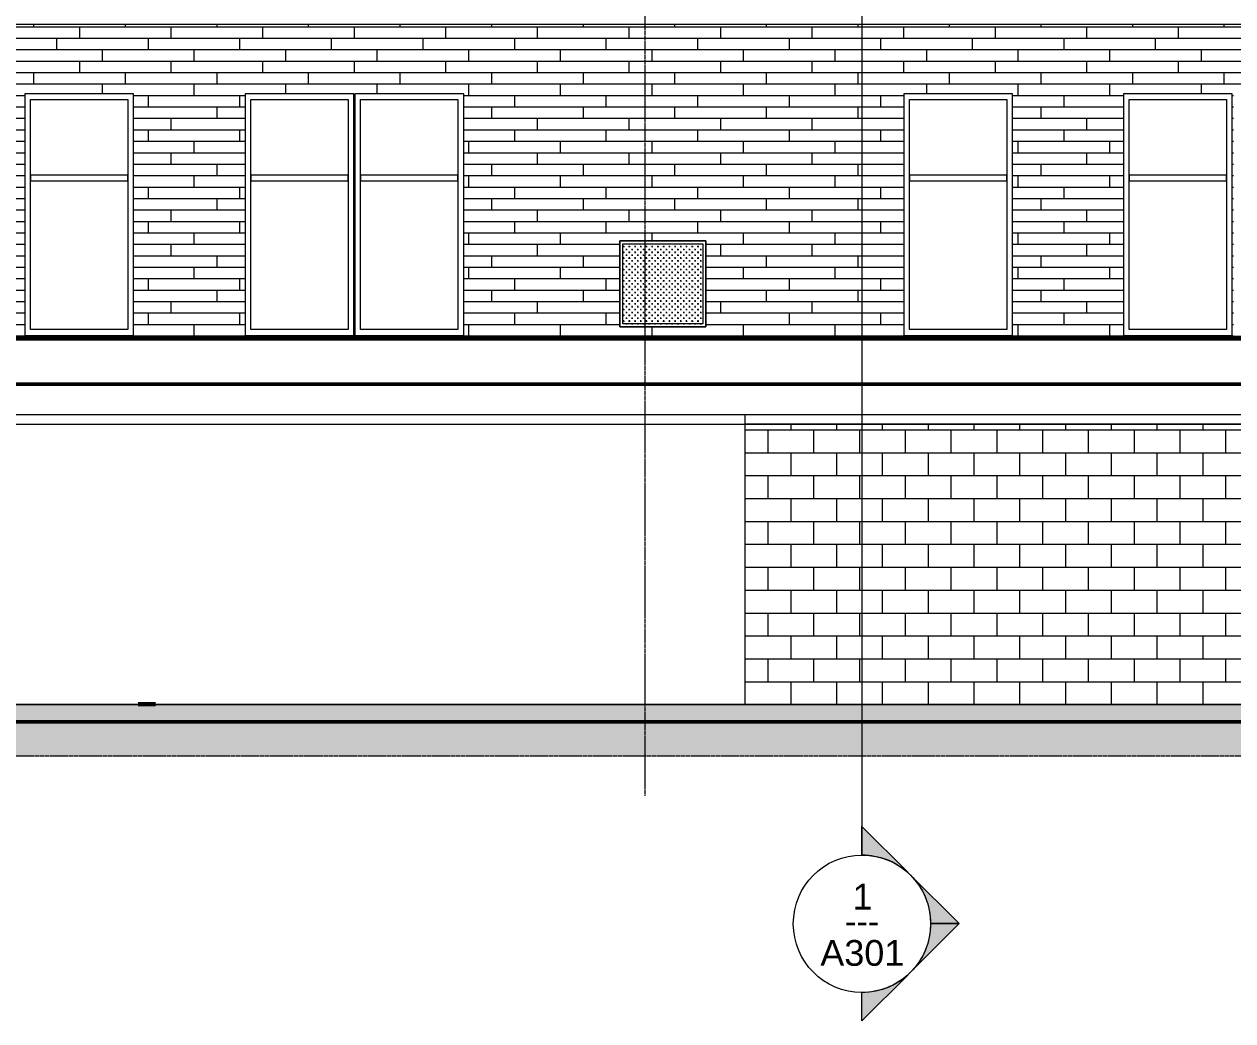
# Model space of a CAD drawing. Header units: inches. Extents: x -4169 to 1631, y -238 to 585.
# Drawn here: x 343.6 to 766, y -238.4 to 109.7 of the extents above; entities that cross this region are included whole.
import ezdxf

# ---------------------------------------------------------------- set-up
doc = ezdxf.new("R2010")
doc.units = ezdxf.units.IN
doc.header["$MEASUREMENT"] = 0
doc.linetypes.add('Aligning Line 1_8_', pattern=[0.25, 0.125, -0.125])
doc.linetypes.add('Grid Line 1_2_', pattern=[0.875, 0.5, -0.125, 0.125, -0.125])
for name, color, linetype, lineweight in [('0-5', 10, 'Continuous', 5), ('0-6', 253, 'Continuous', 13), ('A-CLNG', 13, 'Continuous', 13), ('A-FLOR', 192, 'Continuous', 13), ('A-FLOR-2', 53, 'Continuous', 50), ('A-FLOR-LEVL-1', 51, 'Grid Line 1_2_', 9), ('A-FLOR-PATT-2', 9, 'Continuous', 9), ('A-GENM-1', 53, 'Continuous', 50), ('A-GLAZ', 151, 'Continuous', 13), ('A-GLAZ-1', 151, 'Continuous', 9), ('A-WALL', 113, 'Continuous', 13), ('A-WALL-PATT-1', 111, 'Continuous', 9), ('C-BLDG-PADS-1', 55, 'Continuous', 9), ('C-BLDG-PADS-2', 10, 'Continuous', 13), ('C-TOPO', 7, 'Continuous', 9), ('C-TOPO-1', 250, 'Continuous', 50), ('G-ANNO-SYMB', 111, 'Aligning Line 1_8_', 9), ('G-ANNO-SYMB-2', 147, 'Aligning Line 1_8_', 9), ('G-ANNO-SYMB-3', 111, 'Continuous', 9), ('S-FNDN', 32, 'Continuous', 13), ('S-GRID-1', 1, 'Grid Line 1_2_', 9)]:
    doc.layers.add(name, color=color, linetype=linetype, lineweight=lineweight)
doc.styles.add('Arial', font='arial.ttf', dxfattribs={"height": 9})
doc.styles.add('Century Gothic', font='ufonts.com_century-gothic.ttf', dxfattribs={"height": 9})
pattern_1 = [(0, (0, 0), (24, 24), [24, -24]), (0, (0, 9), (24, 24), [24, -24]), (0, (0, 18), (24, 24), [24, -24]), (90, (3, 21), (-24, 24), [24, -24]), (90, (12, 21), (-24, 24), [24, -24]), (90, (21, 21), (-24, 24), [24, -24])]

# ---------------------------------------------------------------- blocks, each defined once
blk = doc.blocks.new('Parking_Stall_Multiple - STANDARD-1627286-BUILDING ELEVATION - SOUTH')
at = {"layer": 'A-GENM-1'}
for p, q in [((11364.06, -127.75), (11361.06, -127.75)), ((11361.06, -127.75), (11361.06, -128)), ((11361.06, -128), (11364.06, -128)), ((11364.06, -128), (11364.06, -127.75))]:
    blk.add_line(p, q, dxfattribs=at)
blk = doc.blocks.new('Parking_Stall_Multiple - STANDARD-1653908-BUILDING ELEVATION - SOUTH')
at = {"layer": 'A-GENM-1'}
for p, q in [((11361.06, -127.75), (11358.06, -127.75)), ((11358.06, -127.75), (11358.06, -128)), ((11358.06, -128), (11361.06, -128)), ((11361.06, -128), (11361.06, -127.75))]:
    blk.add_line(p, q, dxfattribs=at)
blk = doc.blocks.new('CTR - 2nd Phase_rvt-2-BUILDING ELEVATION - SOUTH')
at = {"layer": 'A-FLOR-PATT-2'}
h = blk.add_hatch(dxfattribs=at)
h.set_pattern_fill('FP_31', color=256, style=0, pattern_type=2)
h.set_pattern_definition(pattern_1)
h.paths.add_polyline_path([(12085.05, -0.25), (12087.19, -0.25), (12087.19, 0.25), (9891.19, 0.25), (9891.19, -0.25), (12079.66, -0.25)], flags=0)
at = {"layer": 'A-FLOR-2'}
for p, q in [((12087.19, 0.25), (9891.19, 0.25)), ((12088.59, 0), (9897.39, 0)), ((9891.19, -0.25), (12087.19, -0.25)), ((9901.19, -16), (12077.19, -16))]:
    blk.add_line(p, q, dxfattribs=at)
at = {"layer": 'A-FLOR-LEVL-1'}
for p, q in [((9609.49, 0), (12558.48, 0)), ((9609.49, -30), (12558.48, -30)), ((9609.49, -128), (12558.48, -128))]:
    blk.add_line(p, q, dxfattribs=at)
at = {"layer": '0-6'}
for name in ['Parking_Stall_Multiple - STANDARD-1653908-BUILDING ELEVATION - SOUTH', 'Parking_Stall_Multiple - STANDARD-1627286-BUILDING ELEVATION - SOUTH']:
    blk.add_blockref(name, (0, 0), dxfattribs=at)
blk = doc.blocks.new('CTR  - Topography_rvt-2-BUILDING ELEVATION - SOUTH')
at = {"layer": 'C-BLDG-PADS-1'}
h = blk.add_hatch(dxfattribs=at)
h.set_pattern_fill('FP_30', color=256, style=0, pattern_type=2)
h.set_pattern_definition([(50, (0, 0), (27.5427, -2.40992), [2.88, -31.68]), (355, (0, 0), (-5.327844, 28.884266), [2.304, -25.344]), (100.451, (2.295, -0.2), (22.215316, 26.47393), [2.448, -26.924]), (46.184, (0, 7.68), (40.98187, -6.35642), [4.32, -47.52]), (96.636, (3.415, 7.15), (35.89075, 37.40619), [3.671, -40.386]), (351.184, (0, 7.68), (35.89097, 37.40622), [3.456, -38.016]), (21, (3.84, 5.76), (22.921036, -15.46073), [2.88, -31.68]), (326, (3.84, 5.76), (9.34353, 27.84574), [2.304, -25.344]), (71.451, (5.75, 4.472), (32.26477, 12.38442), [2.448, -26.924]), (37.5, (0, 0), (0.466855, 12.782707), [1.267, -23.77, 1.267, -24.461, -25.44]), (37.5, (0, 0), (0.466855, 12.782707), [-50.765, 1.267, -24.173]), (7.5, (0, 0), (10.10159, 15.14509), [1.267, -13.402, 1.267, -23.194, -9.696]), (7.5, (0, 0), (10.10159, 15.14509), [-39.13, 1.267, -8.429]), (327.5, (-8.563, 0), (20.499161, -0.86578), [1.267, -8.333, 1.267, -28.685, -39.744]), (327.5, (-8.563, 0), (20.499161, -0.86578), [-39.552, 1.267, -38.477]), (317.5, (-12.403, 0), (22.39478, 3.844288), [1.267, -11.213, 1.267, -18.624, -28.224]), (317.5, (-12.403, 0), (22.39478, 3.844288), [-32.371, 1.267, -26.957])])
h.paths.add_polyline_path([(12031.23, -134), (12087.19, -134), (12087.19, -128), (9891.19, -128), (9891.19, -134), (11945.12, -134)], flags=0)
at = {"layer": 'C-TOPO'}
h = blk.add_hatch(dxfattribs=at)
h.set_pattern_fill('FP_55', color=256, style=0, pattern_type=2)
h.set_pattern_definition(pattern_1)
h.paths.add_polyline_path([(12079.87, -145.87), (12087.19, -145.87), (12087.19, -134.01), (9891.19, -134.01), (9891.19, -145.87), (12031.23, -145.87)], flags=0)
at = {"layer": 'A-FLOR-LEVL-1'}
for p, q in [((9609.49, 0), (12558.48, 0)), ((9609.49, -128), (12558.48, -128))]:
    blk.add_line(p, q, dxfattribs=at)
at = {"layer": 'C-BLDG-PADS-2'}
for p, q in [((12087.19, -128), (9891.19, -128)), ((9891.19, -134), (12087.19, -134))]:
    blk.add_line(p, q, dxfattribs=at)
at = {"layer": 'C-TOPO'}
blk.add_line((12079.87, -134.01), (9891.19, -134.01), dxfattribs=at)
at = {"layer": 'C-TOPO-1'}
blk.add_line((9891.19, -134.01), (12079.87, -134.01), dxfattribs=at)
at = {"layer": 'G-ANNO-SYMB-2'}
blk.add_line((9742.88, 0), (12461.78, 0), dxfattribs=at)
blk = doc.blocks.new('CTR - 1st Phase - Common Walls_rvt-2-BUILDING ELEVATION - SOUTH')
at = {"layer": 'A-FLOR-LEVL-1'}
for p, q in [((9609.49, 0), (12558.48, 0)), ((9609.49, -30), (12558.48, -30)), ((9609.49, -128), (12558.48, -128))]:
    blk.add_line(p, q, dxfattribs=at)
at = {"layer": 'G-ANNO-SYMB-2'}
blk.add_line((9706.24, 0), (12461.78, 0), dxfattribs=at)
blk = doc.blocks.new('_THE_ WINDOW _ DOOR - Window - 1st Floor-V38-BUILDING ELEVATION - SOUTH')
at = {"layer": 'A-GLAZ'}
for p, q in [((11970.99, 85.38), (11932.96, 85.38)), ((11932.96, 85.38), (11932.96, 1)), ((11970.99, 1), (11970.99, 85.38)), ((11934.96, 3), (11934.96, 83.38)), ((11934.96, 83.38), (11968.99, 83.38)), ((11968.99, 83.38), (11968.99, 3)), ((11934.96, 57), (11934.96, 55)), ((11968.99, 57), (11934.96, 57)), ((11934.96, 55), (11968.99, 55)), ((11968.99, 55), (11968.99, 57)), ((11932.96, 1), (11970.99, 1)), ((11932.96, 1), (11932.96, 0.5)), ((11932.96, 0.5), (11970.99, 0.5)), ((11968.99, 3), (11934.96, 3)), ((11970.99, 0.5), (11970.99, 1))]:
    blk.add_line(p, q, dxfattribs=at)
blk = doc.blocks.new('_THE_ WINDOW _ DOOR - Window - 1st Floor-2113384-BUILDING ELEVATION - SOUTH')
at = {"layer": 'A-GLAZ'}
for p, q in [((11894.38, 85.38), (11894.38, 1)), ((11932.4, 85.38), (11894.38, 85.38)), ((11932.4, 1), (11932.4, 85.38)), ((11896.38, 83.38), (11930.4, 83.38)), ((11896.38, 3), (11896.38, 83.38)), ((11930.4, 83.38), (11930.4, 3)), ((11930.4, 57), (11896.38, 57)), ((11896.38, 57), (11896.38, 55)), ((11896.38, 55), (11930.4, 55)), ((11930.4, 55), (11930.4, 57)), ((11894.38, 1), (11932.4, 1)), ((11894.38, 1), (11894.38, 0.5)), ((11894.38, 0.5), (11932.4, 0.5)), ((11930.4, 3), (11896.38, 3)), ((11932.4, 0.5), (11932.4, 1))]:
    blk.add_line(p, q, dxfattribs=at)
blk = doc.blocks.new('089100 - Louvers - Magic-Pak - 089100 - Louvers - Magic-Pak-2121265-BUILDING ELEVATION - SOUTH')
at = {"layer": 'A-GLAZ-1'}
h = blk.add_hatch(dxfattribs=at)
h.set_pattern_fill('FP_71', color=256, style=0, pattern_type=2)
h.set_pattern_definition([(0, (10274.802, 0), (1, 1), [0.5, -1.5]), (90, (10275.052, -0.25), (-1, 1), [0.5, -1.5])])
h.paths.add_polyline_path([(10287.48, 5), (10288.8, 5), (10288.8, 33), (10260.8, 33), (10260.8, 5), (10282.1, 5)], flags=0)
at = {"layer": 'A-GLAZ'}
for p, q in [((10289.8, 34), (10259.8, 34)), ((10259.8, 34), (10259.8, 4)), ((10289.8, 4), (10289.8, 34)), ((10260.8, 5), (10260.8, 33)), ((10260.8, 33), (10288.8, 33)), ((10288.8, 33), (10288.8, 5)), ((10288.8, 5), (10260.8, 5)), ((10259.8, 4), (10289.8, 4))]:
    blk.add_line(p, q, dxfattribs=at)
blk = doc.blocks.new('Section - Section Head - Filled-22785-BUILDING ELEVATION - SOUTH')
at = {"layer": 'G-ANNO-SYMB-3'}
h = blk.add_hatch(color=256, dxfattribs=at)
edge = h.paths.add_edge_path(flags=0)
edge.add_line((10162.08, -152), (10178.19, -135.9))
edge.add_line((10178.19, -135.9), (10178.19, -145.81))
edge.add_arc((10178.19, -169.84), 24.03, 90, 132.0784)
h = blk.add_hatch(color=256, dxfattribs=at)
edge = h.paths.add_edge_path(flags=0)
edge.add_arc((10178.19, -169.84), 24, 135, 180)
edge.add_line((10154.19, -169.84), (10144.25, -169.84))
edge.add_line((10144.25, -169.84), (10161.22, -152.87))
h = blk.add_hatch(color=256, dxfattribs=at)
edge = h.paths.add_edge_path(flags=0)
edge.add_line((10161.22, -186.81), (10144.25, -169.84))
edge.add_line((10144.25, -169.84), (10154.19, -169.84))
edge.add_arc((10178.19, -169.84), 24, 180, 225)
h = blk.add_hatch(color=256, dxfattribs=at)
edge = h.paths.add_edge_path(flags=0)
edge.add_arc((10178.19, -169.84), 24.03, 227.9216, 270)
edge.add_line((10178.19, -193.87), (10178.19, -203.78))
edge.add_line((10178.19, -203.78), (10162.08, -187.68))
for p, q in [((10178.19, -135.9), (10162.08, -152)), ((10178.19, -145.81), (10178.19, -135.9)), ((10161.22, -152.87), (10144.25, -169.84)), ((10154.19, -169.84), (10144.25, -169.84)), ((10144.25, -169.84), (10161.22, -186.81)), ((10144.25, -169.84), (10154.19, -169.84)), ((10162.08, -187.68), (10178.19, -203.78)), ((10178.19, -203.78), (10178.19, -193.87))]:
    blk.add_line(p, q, dxfattribs=at)
for centre, radius, start, end in [((10178.19, -169.87), 24, 90, 270), ((10178.19, -169.84), 24.03, 90, 132.0784), ((10178.19, -169.87), 24, 270, 90), ((10178.19, -169.84), 24, 135, 180), ((10178.19, -169.84), 24, 180, 225), ((10178.19, -169.84), 24.03, 227.9216, 270)]:
    blk.add_arc(centre, radius, start, end, dxfattribs=at)

msp = doc.modelspace()

# ---------------------------------------------------------------- hatches: boundary and pattern name
at = {"layer": 'A-WALL-PATT-1'}
h = msp.add_hatch(dxfattribs=at)
h.set_pattern_fill('FP_60', color=256, style=0, pattern_type=2)
h.set_pattern_definition([(0, (306.968, 0.8), (0, 4), []), (90, (306.968, 0.8), (-8, 8), [4, -28]), (90, (322.968, 4.8), (-8, 8), [4, -28])])
h.paths.add_polyline_path([(1114.0552, 0), (1114.0552, 109.625), (311.2802, 109.625), (311.2802, 0.25), (1112.5552, 0.25), (1112.5555, 0), (1113.9552, 0)], flags=0)
h.paths.add_polyline_path([(996.3552, 0.5), (958.1427, 0.5), (958.1427, 85.375), (996.3552, 85.375), (996.3552, 1)], flags=0)
h.paths.add_polyline_path([(957.9552, 0.5), (919.7427, 0.5), (919.7427, 85.375), (957.9552, 85.375), (957.9552, 1)], flags=0)
h.paths.add_polyline_path([(437.6715, 0.5), (420.7302, 0.5), (420.7302, 85.375), (458.7552, 85.375), (458.7552, 0.5), (443.0535, 0.5)], flags=0)
h.paths.add_polyline_path([(497.1552, 0.5), (459.1302, 0.5), (459.1302, 85.375), (497.1552, 85.375), (497.1552, 1)], flags=0)
h.paths.add_polyline_path([(776.7326, 0.5), (766.1427, 0.5), (766.1427, 85.375), (804.1677, 85.375), (804.1677, 0.5), (782.1145, 0.5)], flags=0)
h.paths.add_polyline_path([(765.7677, 0.5), (727.7427, 0.5), (727.7427, 85.375), (765.7677, 85.375), (765.7677, 1)], flags=0)
h.paths.add_polyline_path([(650.9427, 0.5), (650.9427, 85.375), (688.9677, 85.375), (688.9677, 0.5), (652.9484, 0.5)], flags=0)
h.paths.add_polyline_path([(343.7427, 0.5), (343.7427, 85.375), (381.7677, 85.375), (381.7677, 0.5), (346.1789, 0.5)], flags=0)
h.paths.add_polyline_path([(551.7552, 4), (551.7552, 34), (581.7552, 34), (581.7552, 4), (561.4557, 4)], flags=0)
h.paths.add_polyline_path([(862.8434, 4), (834.3427, 4), (834.3427, 34), (864.3427, 34), (864.3427, 4)], flags=0)
h = msp.add_hatch(dxfattribs=at)
h.set_pattern_fill('FP_43', color=256, style=0, pattern_type=2)
h.set_pattern_definition([(0, (595.555, -128), (0, 8), []), (90, (595.555, -128), (-8, 8), [8, -8])])
h.paths.add_polyline_path([(626.0388, -128), (883.5552, -128), (883.5552, -30), (595.5552, -30), (595.5552, -128)], flags=0)

# ---------------------------------------------------------------- linework, layer by layer
at = {"layer": 'A-CLNG'}
msp.add_line((1143.7052, 109.625), (273.0052, 109.625), dxfattribs=at)
at = {"layer": 'A-FLOR'}
msp.add_line((1102.5552, -26.75), (-1073.4448, -26.75), dxfattribs=at)
at = {"layer": 'A-FLOR-LEVL-1'}
for p, q in [((-1364.3938, 0), (1583.0971, 0)), ((-1364.3938, -30), (1583.0971, -30)), ((-1364.3938, -128), (1583.0971, -128))]:
    msp.add_line(p, q, dxfattribs=at)
at = {"layer": 'A-WALL'}
for p, q in [((551.7552, 34), (581.7552, 34)), ((551.7552, 4), (551.7552, 34)), ((581.7552, 34), (581.7552, 4)), ((343.7427, 0.5), (343.7427, 1)), ((381.7677, 0.5), (343.7427, 0.5)), ((381.7677, 1), (381.7677, 0.5)), ((420.7302, 0.5), (420.7302, 1)), ((458.7552, 0.5), (420.7302, 0.5)), ((458.7552, 1), (458.7552, 0.5)), ((459.1302, 0.5), (459.1302, 1)), ((497.1552, 0.5), (459.1302, 0.5)), ((497.1552, 1), (497.1552, 0.5)), ((581.7552, 4), (551.7552, 4)), ((650.9427, 0.5), (650.9427, 1)), ((688.9677, 0.5), (650.9427, 0.5)), ((688.9677, 1), (688.9677, 0.5)), ((727.7427, 0.5), (727.7427, 1)), ((765.7677, 0.5), (727.7427, 0.5)), ((765.7677, 1), (765.7677, 0.5))]:
    msp.add_line(p, q, dxfattribs=at)
at = {"layer": 'G-ANNO-SYMB'}
for p, q in [((-1268.3977, 0), (1487.1463, 0)), ((-1268.3938, -145.8387), (1487.1463, -145.8387))]:
    msp.add_line(p, q, dxfattribs=at)
at = {"layer": 'G-ANNO-SYMB-3'}
msp.add_line((636.3552, 467.281), (636.3552, -180.5004), dxfattribs=at)
at = {"layer": 'S-FNDN'}
for p, q in [((595.5552, -128), (595.5552, -26.75)), ((883.5552, -30), (595.5552, -30))]:
    msp.add_line(p, q, dxfattribs=at)
at = {"layer": 'S-GRID-1'}
msp.add_line((560.5552, -159.8356), (560.5552, 470.5), dxfattribs=at)

# ---------------------------------------------------------------- block references
at = {"layer": '0-5'}
for name in ['CTR - 2nd Phase_rvt-2-BUILDING ELEVATION - SOUTH', 'CTR - 1st Phase - Common Walls_rvt-2-BUILDING ELEVATION - SOUTH', 'CTR  - Topography_rvt-2-BUILDING ELEVATION - SOUTH']:
    msp.add_blockref(name, (-10974.6342, 0), dxfattribs=at)
at = {"layer": 'A-GLAZ'}
for name, p in [('_THE_ WINDOW _ DOOR - Window - 1st Floor-V38-BUILDING ELEVATION - SOUTH', (-11589.2217, 0)), ('_THE_ WINDOW _ DOOR - Window - 1st Floor-2113384-BUILDING ELEVATION - SOUTH', (-11473.6467, 0)), ('_THE_ WINDOW _ DOOR - Window - 1st Floor-2113384-BUILDING ELEVATION - SOUTH', (-11435.2467, 0)), ('_THE_ WINDOW _ DOOR - Window - 1st Floor-2113384-BUILDING ELEVATION - SOUTH', (-11243.4342, 0)), ('_THE_ WINDOW _ DOOR - Window - 1st Floor-V38-BUILDING ELEVATION - SOUTH', (-11205.2217, 0)), ('089100 - Louvers - Magic-Pak - 089100 - Louvers - Magic-Pak-2121265-BUILDING ELEVATION - SOUTH', (-9708.0467, 0))]:
    msp.add_blockref(name, p, dxfattribs=at)
at = {"layer": 'G-ANNO-SYMB-3', "extrusion": (0, 0, -1)}
msp.add_blockref('Section - Section Head - Filled-22785-BUILDING ELEVATION - SOUTH', (-10814.5446, -34.6617), dxfattribs=at)

# ---------------------------------------------------------------- texts
at = {"layer": 'G-ANNO-SYMB-3', "char_height": 9, "attachment_point": 1}
for s, insert, width, style in [('1', (633.0343, -190.5918), 8.484, 'Arial'), ('---', (630.3829, -199.0985), 15.453, 'Century Gothic'), ('A301', (621.7902, -210.228), 35.754, 'Arial')]:
    msp.add_mtext(s, dxfattribs=dict(at, insert=insert, width=width, style=style))

doc.saveas('drawing.dxf')
